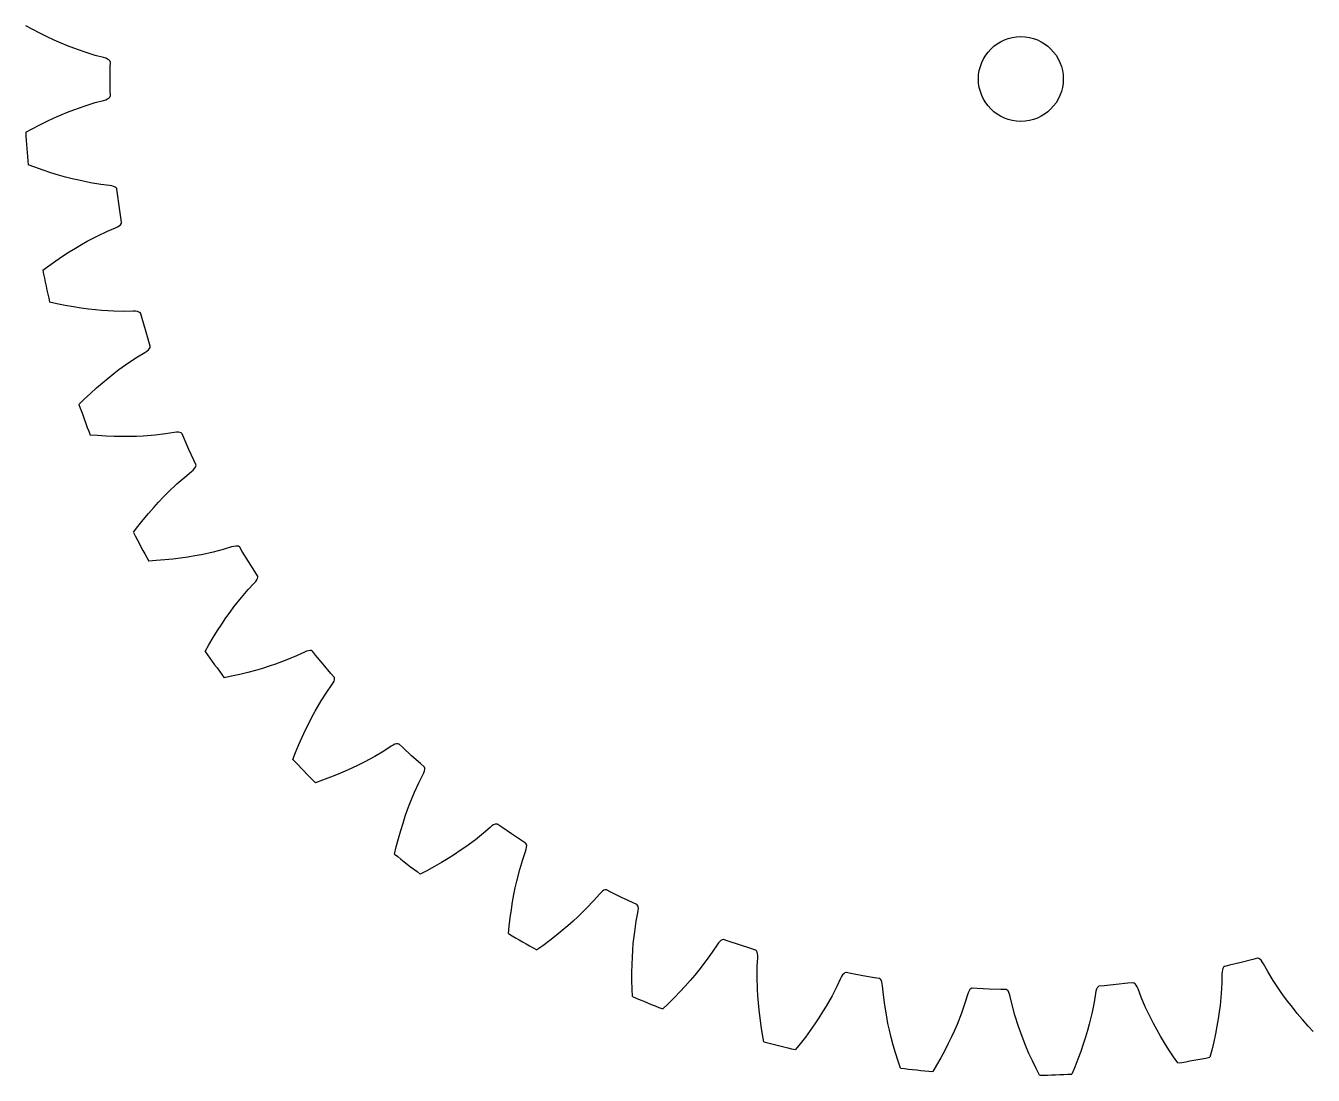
# Model space of a CAD drawing. Extents: x -47 to 137, y -47 to 47.
# Drawn here: x -46.9 to 13.8, y -47 to 2.5 of the extents above; entities that cross this region are included whole.
import ezdxf

# ---------------------------------------------------------------- set-up
doc = ezdxf.new("R2010")
doc.units = 0

msp = doc.modelspace()

# ---------------------------------------------------------------- linework, layer by layer
msp.add_circle((0, 0), 2)
msp.add_circle((0, 0), 2)
at = {"layer": 'layer1'}
for p, q in [((-46.627, 2.345), (-46.933, 2.511)), ((-46.266, 2.159), (-46.627, 2.345)), ((-45.918, 1.988), (-46.266, 2.159)), ((-45.585, 1.833), (-45.918, 1.988)), ((-45.266, 1.692), (-45.585, 1.833)), ((-44.959, 1.565), (-45.266, 1.692)), ((-44.67, 1.452), (-44.959, 1.565)), ((-44.133, 1.261), (-44.67, 1.452)), ((-43.661, 1.115), (-44.133, 1.261)), ((-43.264, 1.009), (-43.661, 1.115)), ((-43.16, 0.976), (-43.264, 1.009)), ((-43.075, 0.938), (-43.16, 0.976)), ((-43.012, 0.898), (-43.075, 0.938)), ((-42.969, 0.857), (-43.012, 0.898)), ((-42.946, 0.814), (-42.969, 0.857)), ((-42.943, 0.792), (-42.946, 0.814)), ((-42.946, 0.563), (-42.943, 0.792)), ((-42.95, 0), (-42.946, 0.563)), ((-42.946, -0.563), (-42.95, 0)), ((-42.943, -0.792), (-42.946, -0.563)), ((-44.133, -1.261), (-43.661, -1.115)), ((-43.661, -1.115), (-43.264, -1.009)), ((-43.264, -1.009), (-43.16, -0.976)), ((-43.16, -0.976), (-43.075, -0.938)), ((-43.075, -0.938), (-43.012, -0.898)), ((-43.012, -0.898), (-42.969, -0.857)), ((-42.969, -0.857), (-42.946, -0.814)), ((-42.946, -0.814), (-42.943, -0.792)), ((-45.585, -1.833), (-45.266, -1.692)), ((-45.266, -1.692), (-44.959, -1.565)), ((-44.959, -1.565), (-44.67, -1.452)), ((-44.67, -1.452), (-44.133, -1.261)), ((-46.933, -2.511), (-46.627, -2.345)), ((-46.627, -2.345), (-46.266, -2.159)), ((-46.266, -2.159), (-45.918, -1.988)), ((-45.918, -1.988), (-45.585, -1.833)), ((-46.499, -4.167), (-46.826, -4.045)), ((-46.116, -4.301), (-46.499, -4.167)), ((-45.748, -4.422), (-46.116, -4.301)), ((-45.396, -4.529), (-45.748, -4.422)), ((-45.061, -4.624), (-45.396, -4.529)), ((-44.74, -4.707), (-45.061, -4.624)), ((-44.437, -4.779), (-44.74, -4.707)), ((-43.879, -4.893), (-44.437, -4.779)), ((-43.392, -4.972), (-43.879, -4.893)), ((-42.984, -5.022), (-43.392, -4.972)), ((-42.875, -5.04), (-42.984, -5.022)), ((-42.787, -5.066), (-42.875, -5.04)), ((-42.718, -5.096), (-42.787, -5.066)), ((-42.67, -5.132), (-42.718, -5.096)), ((-42.642, -5.171), (-42.67, -5.132)), ((-42.635, -5.192), (-42.642, -5.171)), ((-42.607, -5.42), (-42.635, -5.192)), ((-42.532, -5.977), (-42.607, -5.42)), ((-42.45, -6.534), (-42.532, -5.977)), ((-42.415, -6.761), (-42.45, -6.534)), ((-43.528, -7.391), (-43.081, -7.181)), ((-43.081, -7.181), (-42.703, -7.021)), ((-42.703, -7.021), (-42.604, -6.973)), ((-42.604, -6.973), (-42.526, -6.924)), ((-42.526, -6.924), (-42.468, -6.876)), ((-42.468, -6.876), (-42.431, -6.828)), ((-42.431, -6.828), (-42.415, -6.783)), ((-42.415, -6.783), (-42.415, -6.761)), ((-44.59, -7.976), (-44.304, -7.807)), ((-44.304, -7.807), (-44.033, -7.655)), ((-44.033, -7.655), (-43.528, -7.391)), ((-45.515, -8.577), (-45.195, -8.359)), ((-45.195, -8.359), (-44.886, -8.159)), ((-44.886, -8.159), (-44.59, -7.976)), ((-46.127, -9.019), (-45.846, -8.812)), ((-45.846, -8.812), (-45.515, -8.577)), ((-45.467, -10.598), (-45.807, -10.522)), ((-45.069, -10.678), (-45.467, -10.598)), ((-44.687, -10.746), (-45.069, -10.678)), ((-44.324, -10.803), (-44.687, -10.746)), ((-43.979, -10.85), (-44.324, -10.803)), ((-43.649, -10.888), (-43.979, -10.85)), ((-43.339, -10.917), (-43.649, -10.888)), ((-42.771, -10.953), (-43.339, -10.917)), ((-42.277, -10.963), (-42.771, -10.953)), ((-41.866, -10.955), (-42.277, -10.963)), ((-41.757, -10.959), (-41.866, -10.955)), ((-41.665, -10.971), (-41.757, -10.959)), ((-41.593, -10.992), (-41.665, -10.971)), ((-41.54, -11.02), (-41.593, -10.992)), ((-41.507, -11.055), (-41.54, -11.02)), ((-41.498, -11.075), (-41.507, -11.055)), ((-41.438, -11.297), (-41.498, -11.075)), ((-41.286, -11.839), (-41.438, -11.297)), ((-41.128, -12.378), (-41.286, -11.839)), ((-41.148, -12.775), (-41.098, -12.719)), ((-41.061, -12.598), (-41.128, -12.378)), ((-41.098, -12.719), (-41.068, -12.667)), ((-41.068, -12.667), (-41.058, -12.62)), ((-41.058, -12.62), (-41.061, -12.598)), ((-42.076, -13.377), (-41.663, -13.107)), ((-41.663, -13.107), (-41.31, -12.896)), ((-41.31, -12.896), (-41.219, -12.834)), ((-41.219, -12.834), (-41.148, -12.775)), ((-43.046, -14.104), (-42.786, -13.897)), ((-42.786, -13.897), (-42.539, -13.708)), ((-42.539, -13.708), (-42.076, -13.377)), ((-43.879, -14.828), (-43.591, -14.568)), ((-43.591, -14.568), (-43.314, -14.327)), ((-43.314, -14.327), (-43.046, -14.104)), ((-44.423, -15.35), (-44.174, -15.106)), ((-44.174, -15.106), (-43.879, -14.828)), ((-43.549, -16.822), (-43.897, -16.795)), ((-43.144, -16.846), (-43.549, -16.822)), ((-42.757, -16.861), (-43.144, -16.846)), ((-42.389, -16.867), (-42.757, -16.861)), ((-42.041, -16.865), (-42.389, -16.867)), ((-41.709, -16.857), (-42.041, -16.865)), ((-41.398, -16.842), (-41.709, -16.857)), ((-40.831, -16.799), (-41.398, -16.842)), ((-40.34, -16.74), (-40.831, -16.799)), ((-39.934, -16.675), (-40.34, -16.74)), ((-39.825, -16.663), (-39.934, -16.675)), ((-39.733, -16.663), (-39.825, -16.663)), ((-39.659, -16.674), (-39.733, -16.663)), ((-39.602, -16.694), (-39.659, -16.674)), ((-39.564, -16.724), (-39.602, -16.694)), ((-39.553, -16.743), (-39.564, -16.724)), ((-39.462, -16.954), (-39.553, -16.743)), ((-39.237, -17.469), (-39.462, -16.954)), ((-39.005, -17.982), (-39.237, -17.469)), ((-38.908, -18.19), (-39.005, -17.982)), ((-38.902, -18.211), (-38.908, -18.19)), ((-38.905, -18.26), (-38.902, -18.211)), ((-39.805, -19.103), (-39.433, -18.777)), ((-39.433, -18.777), (-39.113, -18.519)), ((-39.113, -18.519), (-39.031, -18.446)), ((-39.031, -18.446), (-38.97, -18.378)), ((-38.97, -18.378), (-38.928, -18.315)), ((-38.928, -18.315), (-38.905, -18.26)), ((-40.217, -19.495), (-39.805, -19.103)), ((-40.898, -20.215), (-40.664, -19.957)), ((-40.664, -19.957), (-40.436, -19.716)), ((-40.436, -19.716), (-40.217, -19.495)), ((-41.388, -20.79), (-41.14, -20.493)), ((-41.14, -20.493), (-40.898, -20.215)), ((-41.854, -21.383), (-41.642, -21.107)), ((-41.642, -21.107), (-41.388, -20.79)), ((-38.651, -22.44), (-38.957, -22.498)), ((-38.096, -22.318), (-38.651, -22.44)), ((-37.618, -22.191), (-38.096, -22.318)), ((-37.225, -22.07), (-37.618, -22.191)), ((-37.118, -22.044), (-37.225, -22.07)), ((-37.027, -22.031), (-37.118, -22.044)), ((-36.952, -22.031), (-37.027, -22.031)), ((-36.894, -22.043), (-36.952, -22.031)), ((-36.852, -22.068), (-36.894, -22.043)), ((-36.838, -22.084), (-36.852, -22.068)), ((-36.719, -22.281), (-36.838, -22.084)), ((-36.424, -22.76), (-36.719, -22.281)), ((-40.784, -22.719), (-41.132, -22.741)), ((-40.38, -22.687), (-40.784, -22.719)), ((-39.994, -22.647), (-40.38, -22.687)), ((-39.63, -22.602), (-39.994, -22.647)), ((-39.284, -22.552), (-39.63, -22.602)), ((-38.957, -22.498), (-39.284, -22.552)), ((-36.123, -23.235), (-36.424, -22.76)), ((-35.998, -23.428), (-36.123, -23.235)), ((-36.084, -23.699), (-36.033, -23.622)), ((-36.033, -23.622), (-36, -23.555)), ((-36, -23.555), (-35.986, -23.496)), ((-35.989, -23.448), (-35.998, -23.428)), ((-35.986, -23.496), (-35.989, -23.448)), ((-36.759, -24.457), (-36.436, -24.083)), ((-36.436, -24.083), (-36.155, -23.783)), ((-36.155, -23.783), (-36.084, -23.699)), ((-37.113, -24.903), (-36.759, -24.457)), ((-37.687, -25.711), (-37.491, -25.422)), ((-37.491, -25.422), (-37.298, -25.152)), ((-37.298, -25.152), (-37.113, -24.903)), ((-38.092, -26.348), (-37.887, -26.019)), ((-37.887, -26.019), (-37.687, -25.711)), ((-38.471, -27), (-38.299, -26.697)), ((-38.299, -26.697), (-38.092, -26.348)), ((-34.163, -27.211), (-34.619, -27.402)), ((-33.791, -27.036), (-34.163, -27.211)), ((-33.689, -26.995), (-33.791, -27.036)), ((-33.601, -26.969), (-33.689, -26.995)), ((-33.526, -26.959), (-33.601, -26.969)), ((-33.467, -26.964), (-33.526, -26.959)), ((-33.422, -26.982), (-33.467, -26.964)), ((-33.405, -26.996), (-33.422, -26.982)), ((-33.261, -27.174), (-33.405, -26.996)), ((-32.902, -27.608), (-33.261, -27.174)), ((-36.098, -27.897), (-36.453, -27.993)), ((-35.764, -27.8), (-36.098, -27.897)), ((-35.447, -27.7), (-35.764, -27.8)), ((-35.152, -27.601), (-35.447, -27.7)), ((-34.619, -27.402), (-35.152, -27.601)), ((-32.537, -28.036), (-32.902, -27.608)), ((-37.226, -28.174), (-37.567, -28.244)), ((-36.829, -28.086), (-37.226, -28.174)), ((-36.453, -27.993), (-36.829, -28.086)), ((-32.387, -28.21), (-32.537, -28.036)), ((-32.493, -28.583), (-32.435, -28.49)), ((-32.435, -28.49), (-32.394, -28.407)), ((-32.394, -28.407), (-32.371, -28.336)), ((-32.376, -28.229), (-32.387, -28.21)), ((-32.365, -28.276), (-32.376, -28.229)), ((-32.371, -28.336), (-32.365, -28.276)), ((-32.998, -29.335), (-32.73, -28.919)), ((-32.73, -28.919), (-32.493, -28.583)), ((-33.286, -29.825), (-32.998, -29.335)), ((-33.588, -30.393), (-33.435, -30.098)), ((-33.435, -30.098), (-33.286, -29.825)), ((-33.898, -31.038), (-33.742, -30.705)), ((-33.742, -30.705), (-33.588, -30.393)), ((-34.211, -31.768), (-34.054, -31.393)), ((-34.054, -31.393), (-33.898, -31.038)), ((-29.7, -31.476), (-30.044, -31.701)), ((-29.604, -31.421), (-29.7, -31.476)), ((-29.52, -31.383), (-29.604, -31.421)), ((-29.448, -31.363), (-29.52, -31.383)), ((-29.388, -31.359), (-29.448, -31.363)), ((-29.342, -31.371), (-29.388, -31.359)), ((-29.323, -31.383), (-29.342, -31.371)), ((-29.155, -31.539), (-29.323, -31.383)), ((-28.739, -31.918), (-29.155, -31.539)), ((-34.338, -32.092), (-34.211, -31.768)), ((-30.468, -31.954), (-30.969, -32.225)), ((-30.044, -31.701), (-30.468, -31.954)), ((-28.319, -32.292), (-28.739, -31.918)), ((-31.864, -32.65), (-32.203, -32.794)), ((-31.546, -32.507), (-31.864, -32.65)), ((-31.247, -32.364), (-31.546, -32.507)), ((-30.969, -32.225), (-31.247, -32.364)), ((-28.145, -32.443), (-28.319, -32.292)), ((-28.199, -32.827), (-28.154, -32.727)), ((-28.154, -32.727), (-28.126, -32.639)), ((-28.132, -32.46), (-28.145, -32.443)), ((-28.115, -32.505), (-28.132, -32.46)), ((-28.126, -32.639), (-28.113, -32.565)), ((-28.113, -32.565), (-28.115, -32.505)), ((-32.942, -33.081), (-33.27, -33.198)), ((-32.562, -32.938), (-32.942, -33.081)), ((-32.203, -32.794), (-32.562, -32.938)), ((-28.594, -33.641), (-28.386, -33.193)), ((-28.386, -33.193), (-28.199, -32.827)), ((-28.811, -34.167), (-28.594, -33.641)), ((-29.031, -34.772), (-28.921, -34.459)), ((-28.921, -34.459), (-28.811, -34.167)), ((-29.248, -35.454), (-29.14, -35.103)), ((-29.14, -35.103), (-29.031, -34.772)), ((-24.865, -35.186), (-24.943, -35.235)), ((-24.797, -35.156), (-24.865, -35.186)), ((-24.738, -35.144), (-24.797, -35.156)), ((-24.69, -35.149), (-24.738, -35.144)), ((-24.67, -35.158), (-24.69, -35.149)), ((-24.482, -35.29), (-24.67, -35.158)), ((-29.456, -36.22), (-29.354, -35.827)), ((-29.354, -35.827), (-29.248, -35.454)), ((-25.34, -35.573), (-25.725, -35.883)), ((-25.03, -35.303), (-25.34, -35.573)), ((-24.943, -35.235), (-25.03, -35.303)), ((-24.017, -35.607), (-24.482, -35.29)), ((-23.549, -35.919), (-24.017, -35.607)), ((-29.538, -36.558), (-29.456, -36.22)), ((-26.439, -36.398), (-26.715, -36.581)), ((-26.183, -36.221), (-26.439, -36.398)), ((-25.725, -35.883), (-26.183, -36.221)), ((-23.356, -36.044), (-23.549, -35.919)), ((-23.491, -36.821), (-23.356, -36.432)), ((-23.341, -36.059), (-23.356, -36.044)), ((-23.356, -36.432), (-23.326, -36.327)), ((-23.318, -36.102), (-23.341, -36.059)), ((-23.326, -36.327), (-23.309, -36.236)), ((-23.307, -36.161), (-23.318, -36.102)), ((-23.309, -36.236), (-23.307, -36.161)), ((-27.325, -36.956), (-27.661, -37.149)), ((-27.01, -36.767), (-27.325, -36.956)), ((-26.715, -36.581), (-27.01, -36.767)), ((-23.634, -37.294), (-23.491, -36.821)), ((-28.018, -37.344), (-28.326, -37.505)), ((-27.661, -37.149), (-28.018, -37.344)), ((-23.775, -37.845), (-23.634, -37.294)), ((-23.909, -38.473), (-23.843, -38.148)), ((-23.843, -38.148), (-23.775, -37.845)), ((-19.606, -38.245), (-19.663, -38.265)), ((-19.558, -38.243), (-19.606, -38.245)), ((-19.537, -38.249), (-19.558, -38.243)), ((-19.332, -38.353), (-19.537, -38.249)), ((-24.029, -39.18), (-23.971, -38.817)), ((-23.971, -38.817), (-23.909, -38.473)), ((-20.142, -38.754), (-20.48, -39.114)), ((-19.873, -38.443), (-20.142, -38.754)), ((-19.797, -38.364), (-19.873, -38.443)), ((-19.726, -38.305), (-19.797, -38.364)), ((-19.663, -38.265), (-19.726, -38.305)), ((-18.828, -38.603), (-19.332, -38.353)), ((-18.321, -38.847), (-18.828, -38.603)), ((-18.113, -38.944), (-18.321, -38.847)), ((-24.082, -39.563), (-24.029, -39.18)), ((-20.48, -39.114), (-20.887, -39.512)), ((-18.138, -39.731), (-18.058, -39.328)), ((-18.095, -38.957), (-18.113, -38.944)), ((-18.066, -38.996), (-18.095, -38.957)), ((-18.048, -39.053), (-18.066, -38.996)), ((-18.058, -39.328), (-18.043, -39.219)), ((-18.04, -39.127), (-18.048, -39.053)), ((-18.043, -39.219), (-18.04, -39.127)), ((-24.163, -40.313), (-24.129, -39.967)), ((-24.129, -39.967), (-24.082, -39.563)), ((-21.364, -39.943), (-21.63, -40.168)), ((-21.116, -39.723), (-21.364, -39.943)), ((-20.887, -39.512), (-21.116, -39.723)), ((-18.213, -40.22), (-18.138, -39.731)), ((-22.222, -40.637), (-22.548, -40.88)), ((-21.916, -40.4), (-22.222, -40.637)), ((-21.63, -40.168), (-21.916, -40.4)), ((-18.277, -40.785), (-18.213, -40.22)), ((-14.204, -40.677), (-14.265, -40.746)), ((-14.146, -40.629), (-14.204, -40.677)), ((-14.093, -40.601), (-14.146, -40.629)), ((-14.045, -40.593), (-14.093, -40.601)), ((-14.024, -40.596), (-14.045, -40.593)), ((-13.806, -40.671), (-14.024, -40.596)), ((-13.272, -40.848), (-13.806, -40.671)), ((-22.548, -40.88), (-22.831, -41.082)), ((-18.322, -41.427), (-18.302, -41.095)), ((-18.302, -41.095), (-18.277, -40.785)), ((-14.553, -41.18), (-14.837, -41.584)), ((-14.329, -40.835), (-14.553, -41.18)), ((-14.265, -40.746), (-14.329, -40.835)), ((-12.736, -41.018), (-13.272, -40.848)), ((-12.516, -41.086), (-12.736, -41.018)), ((-12.497, -41.096), (-12.516, -41.086)), ((-12.463, -41.13), (-12.497, -41.096)), ((-12.437, -41.184), (-12.463, -41.13)), ((-12.419, -41.257), (-12.437, -41.184)), ((-12.409, -41.349), (-12.419, -41.257)), ((-18.343, -42.142), (-18.336, -41.775)), ((-18.336, -41.775), (-18.322, -41.427)), ((-14.837, -41.584), (-15.184, -42.035)), ((-12.439, -42.363), (-12.432, -41.869)), ((-12.432, -41.869), (-12.409, -41.459)), ((-12.409, -41.459), (-12.409, -41.349)), ((9.6, -41.868), (9.564, -41.9)), ((9.62, -41.859), (9.6, -41.868)), ((9.844, -41.807), (9.62, -41.859)), ((10.391, -41.674), (9.844, -41.807)), ((10.936, -41.535), (10.391, -41.674)), ((11.158, -41.476), (10.936, -41.535)), ((11.179, -41.474), (11.158, -41.476)), ((11.226, -41.485), (11.179, -41.474)), ((11.277, -41.517), (11.226, -41.485)), ((11.331, -41.569), (11.277, -41.517)), ((11.388, -41.642), (11.331, -41.569)), ((11.446, -41.735), (11.388, -41.642)), ((11.645, -42.095), (11.446, -41.735)), ((-18.342, -42.53), (-18.343, -42.142)), ((-15.382, -42.275), (-15.597, -42.527)), ((-15.184, -42.035), (-15.382, -42.275)), ((-12.423, -42.932), (-12.439, -42.363)), ((-8.507, -42.432), (-8.68, -42.804)), ((-8.455, -42.334), (-8.507, -42.432)), ((-8.404, -42.258), (-8.455, -42.334)), ((-8.354, -42.202), (-8.404, -42.258)), ((-8.305, -42.167), (-8.354, -42.202)), ((-8.259, -42.153), (-8.305, -42.167)), ((-8.237, -42.153), (-8.259, -42.153)), ((-8.012, -42.196), (-8.237, -42.153)), ((-7.458, -42.297), (-8.012, -42.196)), ((-6.903, -42.392), (-7.458, -42.297)), ((-6.677, -42.428), (-6.903, -42.392)), ((-6.656, -42.435), (-6.677, -42.428)), ((-6.618, -42.465), (-6.656, -42.435)), ((-6.584, -42.514), (-6.618, -42.465)), ((9.487, -42.223), (9.481, -42.634)), ((9.495, -42.114), (9.487, -42.223)), ((9.51, -42.023), (9.495, -42.114)), ((9.534, -41.952), (9.51, -42.023)), ((9.564, -41.9), (9.534, -41.952)), ((11.901, -42.517), (11.645, -42.095)), ((-18.332, -42.936), (-18.342, -42.53)), ((-18.317, -43.284), (-18.332, -42.936)), ((-16.08, -43.057), (-16.35, -43.335)), ((-15.83, -42.788), (-16.08, -43.057)), ((-15.597, -42.527), (-15.83, -42.788)), ((-12.405, -43.243), (-12.423, -42.932)), ((-8.68, -42.804), (-8.906, -43.244)), ((-6.556, -42.584), (-6.584, -42.514)), ((-6.534, -42.673), (-6.556, -42.584)), ((-6.519, -42.782), (-6.534, -42.673)), ((-6.483, -43.192), (-6.519, -42.782)), ((-2.481, -43.099), (-2.519, -43.203)), ((-2.441, -43.016), (-2.481, -43.099)), ((-2.399, -42.954), (-2.441, -43.016)), ((-2.356, -42.913), (-2.399, -42.954)), ((-2.312, -42.892), (-2.356, -42.913)), ((-2.291, -42.889), (-2.312, -42.892)), ((-2.061, -42.901), (-2.291, -42.889)), ((-1.499, -42.924), (-2.061, -42.901)), ((-0.937, -42.94), (-1.499, -42.924)), ((-0.707, -42.944), (-0.937, -42.94)), ((-0.685, -42.949), (-0.707, -42.944)), ((-0.643, -42.972), (-0.685, -42.949)), ((-0.603, -43.017), (-0.643, -42.972)), ((-0.565, -43.082), (-0.603, -43.017)), ((-0.531, -43.167), (-0.565, -43.082)), ((3.541, -43.025), (3.518, -43.133)), ((3.569, -42.938), (3.541, -43.025)), ((3.602, -42.87), (3.569, -42.938)), ((3.639, -42.823), (3.602, -42.87)), ((3.68, -42.796), (3.639, -42.823)), ((3.701, -42.79), (3.68, -42.796)), ((3.93, -42.77), (3.701, -42.79)), ((4.489, -42.715), (3.93, -42.77)), ((5.049, -42.652), (4.489, -42.715)), ((5.277, -42.625), (5.049, -42.652)), ((5.299, -42.626), (5.277, -42.625)), ((5.343, -42.644), (5.299, -42.626)), ((5.39, -42.682), (5.343, -42.644)), ((5.436, -42.741), (5.39, -42.682)), ((5.482, -42.821), (5.436, -42.741)), ((5.526, -42.922), (5.482, -42.821)), ((5.673, -43.306), (5.526, -42.922)), ((9.481, -42.634), (9.453, -43.128)), ((12.215, -42.992), (11.901, -42.517)), ((12.395, -43.245), (12.215, -42.992)), ((-16.639, -43.62), (-16.891, -43.86)), ((-16.35, -43.335), (-16.639, -43.62)), ((-12.378, -43.573), (-12.405, -43.243)), ((-12.343, -43.92), (-12.378, -43.573)), ((-8.906, -43.244), (-9.187, -43.739)), ((-6.422, -43.682), (-6.483, -43.192)), ((-6.327, -44.243), (-6.422, -43.682)), ((-2.638, -43.596), (-2.801, -44.063)), ((-2.519, -43.203), (-2.638, -43.596)), ((-0.501, -43.273), (-0.531, -43.167)), ((-0.409, -43.674), (-0.501, -43.273)), ((-0.28, -44.151), (-0.409, -43.674)), ((3.455, -43.539), (3.359, -44.024)), ((3.518, -43.133), (3.455, -43.539)), ((5.867, -43.76), (5.673, -43.306)), ((9.398, -43.694), (9.358, -44.003)), ((9.453, -43.128), (9.398, -43.694)), ((12.593, -43.512), (12.395, -43.245)), ((12.806, -43.788), (12.593, -43.512)), ((-12.299, -44.285), (-12.343, -43.92)), ((-12.244, -44.669), (-12.299, -44.285)), ((-9.527, -44.284), (-9.721, -44.574)), ((-9.348, -44.005), (-9.527, -44.284)), ((-9.187, -43.739), (-9.348, -44.005)), ((-6.266, -44.548), (-6.327, -44.243)), ((-2.801, -44.063), (-3.01, -44.592)), ((-0.108, -44.693), (-0.28, -44.151)), ((3.359, -44.024), (3.225, -44.577)), ((6.113, -44.273), (5.867, -43.76)), ((6.256, -44.55), (6.113, -44.273)), ((9.358, -44.003), (9.309, -44.331)), ((13.037, -44.073), (12.806, -43.788)), ((13.287, -44.37), (13.037, -44.073)), ((-12.178, -45.069), (-12.244, -44.669)), ((-9.931, -44.875), (-10.16, -45.188)), ((-9.721, -44.574), (-9.931, -44.875)), ((-6.194, -44.872), (-6.266, -44.548)), ((-6.111, -45.211), (-6.194, -44.872)), ((-3.133, -44.877), (-3.271, -45.179)), ((-3.01, -44.592), (-3.133, -44.877)), ((-0.005, -44.987), (-0.108, -44.693)), ((3.143, -44.877), (3.048, -45.195)), ((3.225, -44.577), (3.143, -44.877)), ((6.415, -44.841), (6.256, -44.55)), ((6.588, -45.144), (6.415, -44.841)), ((9.25, -44.674), (9.18, -45.035)), ((9.309, -44.331), (9.25, -44.674)), ((13.556, -44.674), (13.287, -44.37)), ((13.791, -44.931), (13.556, -44.674)), ((-12.115, -45.412), (-12.178, -45.069)), ((-10.406, -45.511), (-10.623, -45.784)), ((-10.16, -45.188), (-10.406, -45.511)), ((-6.016, -45.566), (-6.111, -45.211)), ((-3.423, -45.493), (-3.589, -45.821)), ((-3.271, -45.179), (-3.423, -45.493)), ((0.112, -45.297), (-0.005, -44.987)), ((0.241, -45.621), (0.112, -45.297)), ((2.942, -45.527), (2.823, -45.874)), ((3.048, -45.195), (2.942, -45.527)), ((6.777, -45.459), (6.588, -45.144)), ((6.983, -45.787), (6.777, -45.459)), ((9.098, -45.414), (9.004, -45.809)), ((9.18, -45.035), (9.098, -45.414)), ((-5.908, -45.938), (-6.016, -45.566)), ((-5.787, -46.326), (-5.908, -45.938)), ((-3.589, -45.821), (-3.772, -46.163)), ((0.384, -45.96), (0.241, -45.621)), ((0.543, -46.313), (0.384, -45.96)), ((2.823, -45.874), (2.689, -46.238)), ((7.206, -46.126), (6.983, -45.787)), ((7.403, -46.413), (7.206, -46.126)), ((9.004, -45.809), (8.917, -46.146)), ((-5.677, -46.656), (-5.787, -46.326)), ((-3.971, -46.516), (-4.148, -46.817)), ((-3.772, -46.163), (-3.971, -46.516)), ((0.717, -46.68), (0.543, -46.313)), ((0.872, -46.992), (0.717, -46.68)), ((2.541, -46.616), (2.408, -46.938)), ((2.689, -46.238), (2.541, -46.616))]:
    msp.add_line(p, q, dxfattribs=at)
for start, end in [(183.06288, 184.93712), (191.06288, 192.93712), (199.06288, 200.93712), (207.06288, 208.93712), (215.06288, 216.93712), (223.06288, 224.93712), (231.06288, 232.93712), (239.06288, 240.93712), (247.06288, 248.93712), (255.06288, 256.93712), (279.06288, 280.93712), (263.06288, 264.93712), (271.06288, 272.93712)]:
    msp.add_arc((0, 0), 47, start, end, dxfattribs=at)
at = {"layer": 'layer3'}
for p, q in [((-46.627, 2.345), (-46.933, 2.511)), ((-46.266, 2.159), (-46.627, 2.345)), ((-45.918, 1.988), (-46.266, 2.159)), ((-45.585, 1.833), (-45.918, 1.988)), ((-45.266, 1.692), (-45.585, 1.833)), ((-44.959, 1.565), (-45.266, 1.692)), ((-44.67, 1.452), (-44.959, 1.565)), ((-44.133, 1.261), (-44.67, 1.452)), ((-43.661, 1.115), (-44.133, 1.261)), ((-43.264, 1.009), (-43.661, 1.115)), ((-43.16, 0.976), (-43.264, 1.009)), ((-43.075, 0.938), (-43.16, 0.976)), ((-43.012, 0.898), (-43.075, 0.938)), ((-42.969, 0.857), (-43.012, 0.898)), ((-42.946, 0.814), (-42.969, 0.857)), ((-42.943, 0.792), (-42.946, 0.814)), ((-42.946, 0.563), (-42.943, 0.792)), ((-42.95, 0), (-42.946, 0.563)), ((-42.946, -0.563), (-42.95, 0)), ((-42.943, -0.792), (-42.946, -0.563)), ((-44.133, -1.261), (-43.661, -1.115)), ((-43.661, -1.115), (-43.264, -1.009)), ((-43.264, -1.009), (-43.16, -0.976)), ((-43.16, -0.976), (-43.075, -0.938)), ((-43.075, -0.938), (-43.012, -0.898)), ((-43.012, -0.898), (-42.969, -0.857)), ((-42.969, -0.857), (-42.946, -0.814)), ((-42.946, -0.814), (-42.943, -0.792)), ((-45.585, -1.833), (-45.266, -1.692)), ((-45.266, -1.692), (-44.959, -1.565)), ((-44.959, -1.565), (-44.67, -1.452)), ((-44.67, -1.452), (-44.133, -1.261)), ((-46.933, -2.511), (-46.627, -2.345)), ((-46.627, -2.345), (-46.266, -2.159)), ((-46.266, -2.159), (-45.918, -1.988)), ((-45.918, -1.988), (-45.585, -1.833)), ((-46.499, -4.167), (-46.826, -4.045)), ((-46.116, -4.301), (-46.499, -4.167)), ((-45.748, -4.422), (-46.116, -4.301)), ((-45.396, -4.529), (-45.748, -4.422)), ((-45.061, -4.624), (-45.396, -4.529)), ((-44.74, -4.707), (-45.061, -4.624)), ((-44.437, -4.779), (-44.74, -4.707)), ((-43.879, -4.893), (-44.437, -4.779)), ((-43.392, -4.972), (-43.879, -4.893)), ((-42.984, -5.022), (-43.392, -4.972)), ((-42.875, -5.04), (-42.984, -5.022)), ((-42.787, -5.066), (-42.875, -5.04)), ((-42.718, -5.096), (-42.787, -5.066)), ((-42.67, -5.132), (-42.718, -5.096)), ((-42.642, -5.171), (-42.67, -5.132)), ((-42.635, -5.192), (-42.642, -5.171)), ((-42.607, -5.42), (-42.635, -5.192)), ((-42.532, -5.977), (-42.607, -5.42)), ((-42.45, -6.534), (-42.532, -5.977)), ((-42.415, -6.761), (-42.45, -6.534)), ((-43.528, -7.391), (-43.081, -7.181)), ((-43.081, -7.181), (-42.703, -7.021)), ((-42.703, -7.021), (-42.604, -6.973)), ((-42.604, -6.973), (-42.526, -6.924)), ((-42.526, -6.924), (-42.468, -6.876)), ((-42.468, -6.876), (-42.431, -6.828)), ((-42.431, -6.828), (-42.415, -6.783)), ((-42.415, -6.783), (-42.415, -6.761)), ((-44.59, -7.976), (-44.304, -7.807)), ((-44.304, -7.807), (-44.033, -7.655)), ((-44.033, -7.655), (-43.528, -7.391)), ((-45.515, -8.577), (-45.195, -8.359)), ((-45.195, -8.359), (-44.886, -8.159)), ((-44.886, -8.159), (-44.59, -7.976)), ((-46.127, -9.019), (-45.846, -8.812)), ((-45.846, -8.812), (-45.515, -8.577)), ((-45.467, -10.598), (-45.807, -10.522)), ((-45.069, -10.678), (-45.467, -10.598)), ((-44.687, -10.746), (-45.069, -10.678)), ((-44.324, -10.803), (-44.687, -10.746)), ((-43.979, -10.85), (-44.324, -10.803)), ((-43.649, -10.888), (-43.979, -10.85)), ((-43.339, -10.917), (-43.649, -10.888)), ((-42.771, -10.953), (-43.339, -10.917)), ((-42.277, -10.963), (-42.771, -10.953)), ((-41.866, -10.955), (-42.277, -10.963)), ((-41.757, -10.959), (-41.866, -10.955)), ((-41.665, -10.971), (-41.757, -10.959)), ((-41.593, -10.992), (-41.665, -10.971)), ((-41.54, -11.02), (-41.593, -10.992)), ((-41.507, -11.055), (-41.54, -11.02)), ((-41.498, -11.075), (-41.507, -11.055)), ((-41.438, -11.297), (-41.498, -11.075)), ((-41.286, -11.839), (-41.438, -11.297)), ((-41.128, -12.378), (-41.286, -11.839)), ((-41.148, -12.775), (-41.098, -12.719)), ((-41.061, -12.598), (-41.128, -12.378)), ((-41.098, -12.719), (-41.068, -12.667)), ((-41.068, -12.667), (-41.058, -12.62)), ((-41.058, -12.62), (-41.061, -12.598)), ((-42.076, -13.377), (-41.663, -13.107)), ((-41.663, -13.107), (-41.31, -12.896)), ((-41.31, -12.896), (-41.219, -12.834)), ((-41.219, -12.834), (-41.148, -12.775)), ((-43.046, -14.104), (-42.786, -13.897)), ((-42.786, -13.897), (-42.539, -13.708)), ((-42.539, -13.708), (-42.076, -13.377)), ((-43.879, -14.828), (-43.591, -14.568)), ((-43.591, -14.568), (-43.314, -14.327)), ((-43.314, -14.327), (-43.046, -14.104)), ((-44.423, -15.35), (-44.174, -15.106)), ((-44.174, -15.106), (-43.879, -14.828)), ((-43.549, -16.822), (-43.897, -16.795)), ((-43.144, -16.846), (-43.549, -16.822)), ((-42.757, -16.861), (-43.144, -16.846)), ((-42.389, -16.867), (-42.757, -16.861)), ((-42.041, -16.865), (-42.389, -16.867)), ((-41.709, -16.857), (-42.041, -16.865)), ((-41.398, -16.842), (-41.709, -16.857)), ((-40.831, -16.799), (-41.398, -16.842)), ((-40.34, -16.74), (-40.831, -16.799)), ((-39.934, -16.675), (-40.34, -16.74)), ((-39.825, -16.663), (-39.934, -16.675)), ((-39.733, -16.663), (-39.825, -16.663)), ((-39.659, -16.674), (-39.733, -16.663)), ((-39.602, -16.694), (-39.659, -16.674)), ((-39.564, -16.724), (-39.602, -16.694)), ((-39.553, -16.743), (-39.564, -16.724)), ((-39.462, -16.954), (-39.553, -16.743)), ((-39.237, -17.469), (-39.462, -16.954)), ((-39.005, -17.982), (-39.237, -17.469)), ((-38.908, -18.19), (-39.005, -17.982)), ((-38.902, -18.211), (-38.908, -18.19)), ((-38.905, -18.26), (-38.902, -18.211)), ((-39.805, -19.103), (-39.433, -18.777)), ((-39.433, -18.777), (-39.113, -18.519)), ((-39.113, -18.519), (-39.031, -18.446)), ((-39.031, -18.446), (-38.97, -18.378)), ((-38.97, -18.378), (-38.928, -18.315)), ((-38.928, -18.315), (-38.905, -18.26)), ((-40.217, -19.495), (-39.805, -19.103)), ((-40.898, -20.215), (-40.664, -19.957)), ((-40.664, -19.957), (-40.436, -19.716)), ((-40.436, -19.716), (-40.217, -19.495)), ((-41.388, -20.79), (-41.14, -20.493)), ((-41.14, -20.493), (-40.898, -20.215)), ((-41.854, -21.383), (-41.642, -21.107)), ((-41.642, -21.107), (-41.388, -20.79)), ((-38.651, -22.44), (-38.957, -22.498)), ((-38.096, -22.318), (-38.651, -22.44)), ((-37.618, -22.191), (-38.096, -22.318)), ((-37.225, -22.07), (-37.618, -22.191)), ((-37.118, -22.044), (-37.225, -22.07)), ((-37.027, -22.031), (-37.118, -22.044)), ((-36.952, -22.031), (-37.027, -22.031)), ((-36.894, -22.043), (-36.952, -22.031)), ((-36.852, -22.068), (-36.894, -22.043)), ((-36.838, -22.084), (-36.852, -22.068)), ((-36.719, -22.281), (-36.838, -22.084)), ((-36.424, -22.76), (-36.719, -22.281)), ((-40.784, -22.719), (-41.132, -22.741)), ((-40.38, -22.687), (-40.784, -22.719)), ((-39.994, -22.647), (-40.38, -22.687)), ((-39.63, -22.602), (-39.994, -22.647)), ((-39.284, -22.552), (-39.63, -22.602)), ((-38.957, -22.498), (-39.284, -22.552)), ((-36.123, -23.235), (-36.424, -22.76)), ((-35.998, -23.428), (-36.123, -23.235)), ((-36.084, -23.699), (-36.033, -23.622)), ((-36.033, -23.622), (-36, -23.555)), ((-36, -23.555), (-35.986, -23.496)), ((-35.989, -23.448), (-35.998, -23.428)), ((-35.986, -23.496), (-35.989, -23.448)), ((-36.759, -24.457), (-36.436, -24.083)), ((-36.436, -24.083), (-36.155, -23.783)), ((-36.155, -23.783), (-36.084, -23.699)), ((-37.113, -24.903), (-36.759, -24.457)), ((-37.687, -25.711), (-37.491, -25.422)), ((-37.491, -25.422), (-37.298, -25.152)), ((-37.298, -25.152), (-37.113, -24.903)), ((-38.092, -26.348), (-37.887, -26.019)), ((-37.887, -26.019), (-37.687, -25.711)), ((-38.471, -27), (-38.299, -26.697)), ((-38.299, -26.697), (-38.092, -26.348)), ((-34.163, -27.211), (-34.619, -27.402)), ((-33.791, -27.036), (-34.163, -27.211)), ((-33.689, -26.995), (-33.791, -27.036)), ((-33.601, -26.969), (-33.689, -26.995)), ((-33.526, -26.959), (-33.601, -26.969)), ((-33.467, -26.964), (-33.526, -26.959)), ((-33.422, -26.982), (-33.467, -26.964)), ((-33.405, -26.996), (-33.422, -26.982)), ((-33.261, -27.174), (-33.405, -26.996)), ((-32.902, -27.608), (-33.261, -27.174)), ((-36.098, -27.897), (-36.453, -27.993)), ((-35.764, -27.8), (-36.098, -27.897)), ((-35.447, -27.7), (-35.764, -27.8)), ((-35.152, -27.601), (-35.447, -27.7)), ((-34.619, -27.402), (-35.152, -27.601)), ((-32.537, -28.036), (-32.902, -27.608)), ((-37.226, -28.174), (-37.567, -28.244)), ((-36.829, -28.086), (-37.226, -28.174)), ((-36.453, -27.993), (-36.829, -28.086)), ((-32.387, -28.21), (-32.537, -28.036)), ((-32.493, -28.583), (-32.435, -28.49)), ((-32.435, -28.49), (-32.394, -28.407)), ((-32.394, -28.407), (-32.371, -28.336)), ((-32.376, -28.229), (-32.387, -28.21)), ((-32.365, -28.276), (-32.376, -28.229)), ((-32.371, -28.336), (-32.365, -28.276)), ((-32.998, -29.335), (-32.73, -28.919)), ((-32.73, -28.919), (-32.493, -28.583)), ((-33.286, -29.825), (-32.998, -29.335)), ((-33.588, -30.393), (-33.435, -30.098)), ((-33.435, -30.098), (-33.286, -29.825)), ((-33.898, -31.038), (-33.742, -30.705)), ((-33.742, -30.705), (-33.588, -30.393)), ((-34.211, -31.768), (-34.054, -31.393)), ((-34.054, -31.393), (-33.898, -31.038)), ((-29.7, -31.476), (-30.044, -31.701)), ((-29.604, -31.421), (-29.7, -31.476)), ((-29.52, -31.383), (-29.604, -31.421)), ((-29.448, -31.363), (-29.52, -31.383)), ((-29.388, -31.359), (-29.448, -31.363)), ((-29.342, -31.371), (-29.388, -31.359)), ((-29.323, -31.383), (-29.342, -31.371)), ((-29.155, -31.539), (-29.323, -31.383)), ((-28.739, -31.918), (-29.155, -31.539)), ((-34.338, -32.092), (-34.211, -31.768)), ((-30.468, -31.954), (-30.969, -32.225)), ((-30.044, -31.701), (-30.468, -31.954)), ((-28.319, -32.292), (-28.739, -31.918)), ((-31.864, -32.65), (-32.203, -32.794)), ((-31.546, -32.507), (-31.864, -32.65)), ((-31.247, -32.364), (-31.546, -32.507)), ((-30.969, -32.225), (-31.247, -32.364)), ((-28.145, -32.443), (-28.319, -32.292)), ((-28.199, -32.827), (-28.154, -32.727)), ((-28.154, -32.727), (-28.126, -32.639)), ((-28.132, -32.46), (-28.145, -32.443)), ((-28.115, -32.505), (-28.132, -32.46)), ((-28.126, -32.639), (-28.113, -32.565)), ((-28.113, -32.565), (-28.115, -32.505)), ((-32.942, -33.081), (-33.27, -33.198)), ((-32.562, -32.938), (-32.942, -33.081)), ((-32.203, -32.794), (-32.562, -32.938)), ((-28.594, -33.641), (-28.386, -33.193)), ((-28.386, -33.193), (-28.199, -32.827)), ((-28.811, -34.167), (-28.594, -33.641)), ((-29.031, -34.772), (-28.921, -34.459)), ((-28.921, -34.459), (-28.811, -34.167)), ((-29.248, -35.454), (-29.14, -35.103)), ((-29.14, -35.103), (-29.031, -34.772)), ((-24.865, -35.186), (-24.943, -35.235)), ((-24.797, -35.156), (-24.865, -35.186)), ((-24.738, -35.144), (-24.797, -35.156)), ((-24.69, -35.149), (-24.738, -35.144)), ((-24.67, -35.158), (-24.69, -35.149)), ((-24.482, -35.29), (-24.67, -35.158)), ((-29.456, -36.22), (-29.354, -35.827)), ((-29.354, -35.827), (-29.248, -35.454)), ((-25.34, -35.573), (-25.725, -35.883)), ((-25.03, -35.303), (-25.34, -35.573)), ((-24.943, -35.235), (-25.03, -35.303)), ((-24.017, -35.607), (-24.482, -35.29)), ((-23.549, -35.919), (-24.017, -35.607)), ((-29.538, -36.558), (-29.456, -36.22)), ((-26.439, -36.398), (-26.715, -36.581)), ((-26.183, -36.221), (-26.439, -36.398)), ((-25.725, -35.883), (-26.183, -36.221)), ((-23.356, -36.044), (-23.549, -35.919)), ((-23.491, -36.821), (-23.356, -36.432)), ((-23.341, -36.059), (-23.356, -36.044)), ((-23.356, -36.432), (-23.326, -36.327)), ((-23.318, -36.102), (-23.341, -36.059)), ((-23.326, -36.327), (-23.309, -36.236)), ((-23.307, -36.161), (-23.318, -36.102)), ((-23.309, -36.236), (-23.307, -36.161)), ((-27.325, -36.956), (-27.661, -37.149)), ((-27.01, -36.767), (-27.325, -36.956)), ((-26.715, -36.581), (-27.01, -36.767)), ((-23.634, -37.294), (-23.491, -36.821)), ((-28.018, -37.344), (-28.326, -37.505)), ((-27.661, -37.149), (-28.018, -37.344)), ((-23.775, -37.845), (-23.634, -37.294)), ((-23.909, -38.473), (-23.843, -38.148)), ((-23.843, -38.148), (-23.775, -37.845)), ((-19.606, -38.245), (-19.663, -38.265)), ((-19.558, -38.243), (-19.606, -38.245)), ((-19.537, -38.249), (-19.558, -38.243)), ((-19.332, -38.353), (-19.537, -38.249)), ((-24.029, -39.18), (-23.971, -38.817)), ((-23.971, -38.817), (-23.909, -38.473)), ((-20.142, -38.754), (-20.48, -39.114)), ((-19.873, -38.443), (-20.142, -38.754)), ((-19.797, -38.364), (-19.873, -38.443)), ((-19.726, -38.305), (-19.797, -38.364)), ((-19.663, -38.265), (-19.726, -38.305)), ((-18.828, -38.603), (-19.332, -38.353)), ((-18.321, -38.847), (-18.828, -38.603)), ((-18.113, -38.944), (-18.321, -38.847)), ((-24.082, -39.563), (-24.029, -39.18)), ((-20.48, -39.114), (-20.887, -39.512)), ((-18.138, -39.731), (-18.058, -39.328)), ((-18.095, -38.957), (-18.113, -38.944)), ((-18.066, -38.996), (-18.095, -38.957)), ((-18.048, -39.053), (-18.066, -38.996)), ((-18.058, -39.328), (-18.043, -39.219)), ((-18.04, -39.127), (-18.048, -39.053)), ((-18.043, -39.219), (-18.04, -39.127)), ((-24.163, -40.313), (-24.129, -39.967)), ((-24.129, -39.967), (-24.082, -39.563)), ((-21.364, -39.943), (-21.63, -40.168)), ((-21.116, -39.723), (-21.364, -39.943)), ((-20.887, -39.512), (-21.116, -39.723)), ((-18.213, -40.22), (-18.138, -39.731)), ((-22.222, -40.637), (-22.548, -40.88)), ((-21.916, -40.4), (-22.222, -40.637)), ((-21.63, -40.168), (-21.916, -40.4)), ((-18.277, -40.785), (-18.213, -40.22)), ((-14.204, -40.677), (-14.265, -40.746)), ((-14.146, -40.629), (-14.204, -40.677)), ((-14.093, -40.601), (-14.146, -40.629)), ((-14.045, -40.593), (-14.093, -40.601)), ((-14.024, -40.596), (-14.045, -40.593)), ((-13.806, -40.671), (-14.024, -40.596)), ((-13.272, -40.848), (-13.806, -40.671)), ((-22.548, -40.88), (-22.831, -41.082)), ((-18.322, -41.427), (-18.302, -41.095)), ((-18.302, -41.095), (-18.277, -40.785)), ((-14.553, -41.18), (-14.837, -41.584)), ((-14.329, -40.835), (-14.553, -41.18)), ((-14.265, -40.746), (-14.329, -40.835)), ((-12.736, -41.018), (-13.272, -40.848)), ((-12.516, -41.086), (-12.736, -41.018)), ((-12.497, -41.096), (-12.516, -41.086)), ((-12.463, -41.13), (-12.497, -41.096)), ((-12.437, -41.184), (-12.463, -41.13)), ((-12.419, -41.257), (-12.437, -41.184)), ((-12.409, -41.349), (-12.419, -41.257)), ((-18.343, -42.142), (-18.336, -41.775)), ((-18.336, -41.775), (-18.322, -41.427)), ((-14.837, -41.584), (-15.184, -42.035)), ((-12.439, -42.363), (-12.432, -41.869)), ((-12.432, -41.869), (-12.409, -41.459)), ((-12.409, -41.459), (-12.409, -41.349)), ((9.6, -41.868), (9.564, -41.9)), ((9.62, -41.859), (9.6, -41.868)), ((9.844, -41.807), (9.62, -41.859)), ((10.391, -41.674), (9.844, -41.807)), ((10.936, -41.535), (10.391, -41.674)), ((11.158, -41.476), (10.936, -41.535)), ((11.179, -41.474), (11.158, -41.476)), ((11.226, -41.485), (11.179, -41.474)), ((11.277, -41.517), (11.226, -41.485)), ((11.331, -41.569), (11.277, -41.517)), ((11.388, -41.642), (11.331, -41.569)), ((11.446, -41.735), (11.388, -41.642)), ((11.645, -42.095), (11.446, -41.735)), ((-18.342, -42.53), (-18.343, -42.142)), ((-15.382, -42.275), (-15.597, -42.527)), ((-15.184, -42.035), (-15.382, -42.275)), ((-12.423, -42.932), (-12.439, -42.363)), ((-8.507, -42.432), (-8.68, -42.804)), ((-8.455, -42.334), (-8.507, -42.432)), ((-8.404, -42.258), (-8.455, -42.334)), ((-8.354, -42.202), (-8.404, -42.258)), ((-8.305, -42.167), (-8.354, -42.202)), ((-8.259, -42.153), (-8.305, -42.167)), ((-8.237, -42.153), (-8.259, -42.153)), ((-8.012, -42.196), (-8.237, -42.153)), ((-7.458, -42.297), (-8.012, -42.196)), ((-6.903, -42.392), (-7.458, -42.297)), ((-6.677, -42.428), (-6.903, -42.392)), ((-6.656, -42.435), (-6.677, -42.428)), ((-6.618, -42.465), (-6.656, -42.435)), ((-6.584, -42.514), (-6.618, -42.465)), ((9.487, -42.223), (9.481, -42.634)), ((9.495, -42.114), (9.487, -42.223)), ((9.51, -42.023), (9.495, -42.114)), ((9.534, -41.952), (9.51, -42.023)), ((9.564, -41.9), (9.534, -41.952)), ((11.901, -42.517), (11.645, -42.095)), ((-18.332, -42.936), (-18.342, -42.53)), ((-18.317, -43.284), (-18.332, -42.936)), ((-16.08, -43.057), (-16.35, -43.335)), ((-15.83, -42.788), (-16.08, -43.057)), ((-15.597, -42.527), (-15.83, -42.788)), ((-12.405, -43.243), (-12.423, -42.932)), ((-8.68, -42.804), (-8.906, -43.244)), ((-6.556, -42.584), (-6.584, -42.514)), ((-6.534, -42.673), (-6.556, -42.584)), ((-6.519, -42.782), (-6.534, -42.673)), ((-6.483, -43.192), (-6.519, -42.782)), ((-2.481, -43.099), (-2.519, -43.203)), ((-2.441, -43.016), (-2.481, -43.099)), ((-2.399, -42.954), (-2.441, -43.016)), ((-2.356, -42.913), (-2.399, -42.954)), ((-2.312, -42.892), (-2.356, -42.913)), ((-2.291, -42.889), (-2.312, -42.892)), ((-2.061, -42.901), (-2.291, -42.889)), ((-1.499, -42.924), (-2.061, -42.901)), ((-0.937, -42.94), (-1.499, -42.924)), ((-0.707, -42.944), (-0.937, -42.94)), ((-0.685, -42.949), (-0.707, -42.944)), ((-0.643, -42.972), (-0.685, -42.949)), ((-0.603, -43.017), (-0.643, -42.972)), ((-0.565, -43.082), (-0.603, -43.017)), ((-0.531, -43.167), (-0.565, -43.082)), ((3.541, -43.025), (3.518, -43.133)), ((3.569, -42.938), (3.541, -43.025)), ((3.602, -42.87), (3.569, -42.938)), ((3.639, -42.823), (3.602, -42.87)), ((3.68, -42.796), (3.639, -42.823)), ((3.701, -42.79), (3.68, -42.796)), ((3.93, -42.77), (3.701, -42.79)), ((4.489, -42.715), (3.93, -42.77)), ((5.049, -42.652), (4.489, -42.715)), ((5.277, -42.625), (5.049, -42.652)), ((5.299, -42.626), (5.277, -42.625)), ((5.343, -42.644), (5.299, -42.626)), ((5.39, -42.682), (5.343, -42.644)), ((5.436, -42.741), (5.39, -42.682)), ((5.482, -42.821), (5.436, -42.741)), ((5.526, -42.922), (5.482, -42.821)), ((5.673, -43.306), (5.526, -42.922)), ((9.481, -42.634), (9.453, -43.128)), ((12.215, -42.992), (11.901, -42.517)), ((12.395, -43.245), (12.215, -42.992)), ((-16.639, -43.62), (-16.891, -43.86)), ((-16.35, -43.335), (-16.639, -43.62)), ((-12.378, -43.573), (-12.405, -43.243)), ((-12.343, -43.92), (-12.378, -43.573)), ((-8.906, -43.244), (-9.187, -43.739)), ((-6.422, -43.682), (-6.483, -43.192)), ((-6.327, -44.243), (-6.422, -43.682)), ((-2.638, -43.596), (-2.801, -44.063)), ((-2.519, -43.203), (-2.638, -43.596)), ((-0.501, -43.273), (-0.531, -43.167)), ((-0.409, -43.674), (-0.501, -43.273)), ((-0.28, -44.151), (-0.409, -43.674)), ((3.455, -43.539), (3.359, -44.024)), ((3.518, -43.133), (3.455, -43.539)), ((5.867, -43.76), (5.673, -43.306)), ((9.398, -43.694), (9.358, -44.003)), ((9.453, -43.128), (9.398, -43.694)), ((12.593, -43.512), (12.395, -43.245)), ((12.806, -43.788), (12.593, -43.512)), ((-12.299, -44.285), (-12.343, -43.92)), ((-12.244, -44.669), (-12.299, -44.285)), ((-9.527, -44.284), (-9.721, -44.574)), ((-9.348, -44.005), (-9.527, -44.284)), ((-9.187, -43.739), (-9.348, -44.005)), ((-6.266, -44.548), (-6.327, -44.243)), ((-2.801, -44.063), (-3.01, -44.592)), ((-0.108, -44.693), (-0.28, -44.151)), ((3.359, -44.024), (3.225, -44.577)), ((6.113, -44.273), (5.867, -43.76)), ((6.256, -44.55), (6.113, -44.273)), ((9.358, -44.003), (9.309, -44.331)), ((13.037, -44.073), (12.806, -43.788)), ((13.287, -44.37), (13.037, -44.073)), ((-12.178, -45.069), (-12.244, -44.669)), ((-9.931, -44.875), (-10.16, -45.188)), ((-9.721, -44.574), (-9.931, -44.875)), ((-6.194, -44.872), (-6.266, -44.548)), ((-6.111, -45.211), (-6.194, -44.872)), ((-3.133, -44.877), (-3.271, -45.179)), ((-3.01, -44.592), (-3.133, -44.877)), ((-0.005, -44.987), (-0.108, -44.693)), ((3.143, -44.877), (3.048, -45.195)), ((3.225, -44.577), (3.143, -44.877)), ((6.415, -44.841), (6.256, -44.55)), ((6.588, -45.144), (6.415, -44.841)), ((9.25, -44.674), (9.18, -45.035)), ((9.309, -44.331), (9.25, -44.674)), ((13.556, -44.674), (13.287, -44.37)), ((13.791, -44.931), (13.556, -44.674)), ((-12.115, -45.412), (-12.178, -45.069)), ((-10.406, -45.511), (-10.623, -45.784)), ((-10.16, -45.188), (-10.406, -45.511)), ((-6.016, -45.566), (-6.111, -45.211)), ((-3.423, -45.493), (-3.589, -45.821)), ((-3.271, -45.179), (-3.423, -45.493)), ((0.112, -45.297), (-0.005, -44.987)), ((0.241, -45.621), (0.112, -45.297)), ((2.942, -45.527), (2.823, -45.874)), ((3.048, -45.195), (2.942, -45.527)), ((6.777, -45.459), (6.588, -45.144)), ((6.983, -45.787), (6.777, -45.459)), ((9.098, -45.414), (9.004, -45.809)), ((9.18, -45.035), (9.098, -45.414)), ((-5.908, -45.938), (-6.016, -45.566)), ((-5.787, -46.326), (-5.908, -45.938)), ((-3.589, -45.821), (-3.772, -46.163)), ((0.384, -45.96), (0.241, -45.621)), ((0.543, -46.313), (0.384, -45.96)), ((2.823, -45.874), (2.689, -46.238)), ((7.206, -46.126), (6.983, -45.787)), ((7.403, -46.413), (7.206, -46.126)), ((9.004, -45.809), (8.917, -46.146)), ((-5.677, -46.656), (-5.787, -46.326)), ((-3.971, -46.516), (-4.148, -46.817)), ((-3.772, -46.163), (-3.971, -46.516)), ((0.717, -46.68), (0.543, -46.313)), ((0.872, -46.992), (0.717, -46.68)), ((2.541, -46.616), (2.408, -46.938)), ((2.689, -46.238), (2.541, -46.616))]:
    msp.add_line(p, q, dxfattribs=at)
for start, end in [(183.06288, 184.93712), (191.06288, 192.93712), (199.06288, 200.93712), (207.06288, 208.93712), (215.06288, 216.93712), (223.06288, 224.93712), (231.06288, 232.93712), (239.06288, 240.93712), (247.06288, 248.93712), (255.06288, 256.93712), (279.06288, 280.93712), (263.06288, 264.93712), (271.06288, 272.93712)]:
    msp.add_arc((0, 0), 47, start, end, dxfattribs=at)

doc.saveas('drawing.dxf')
